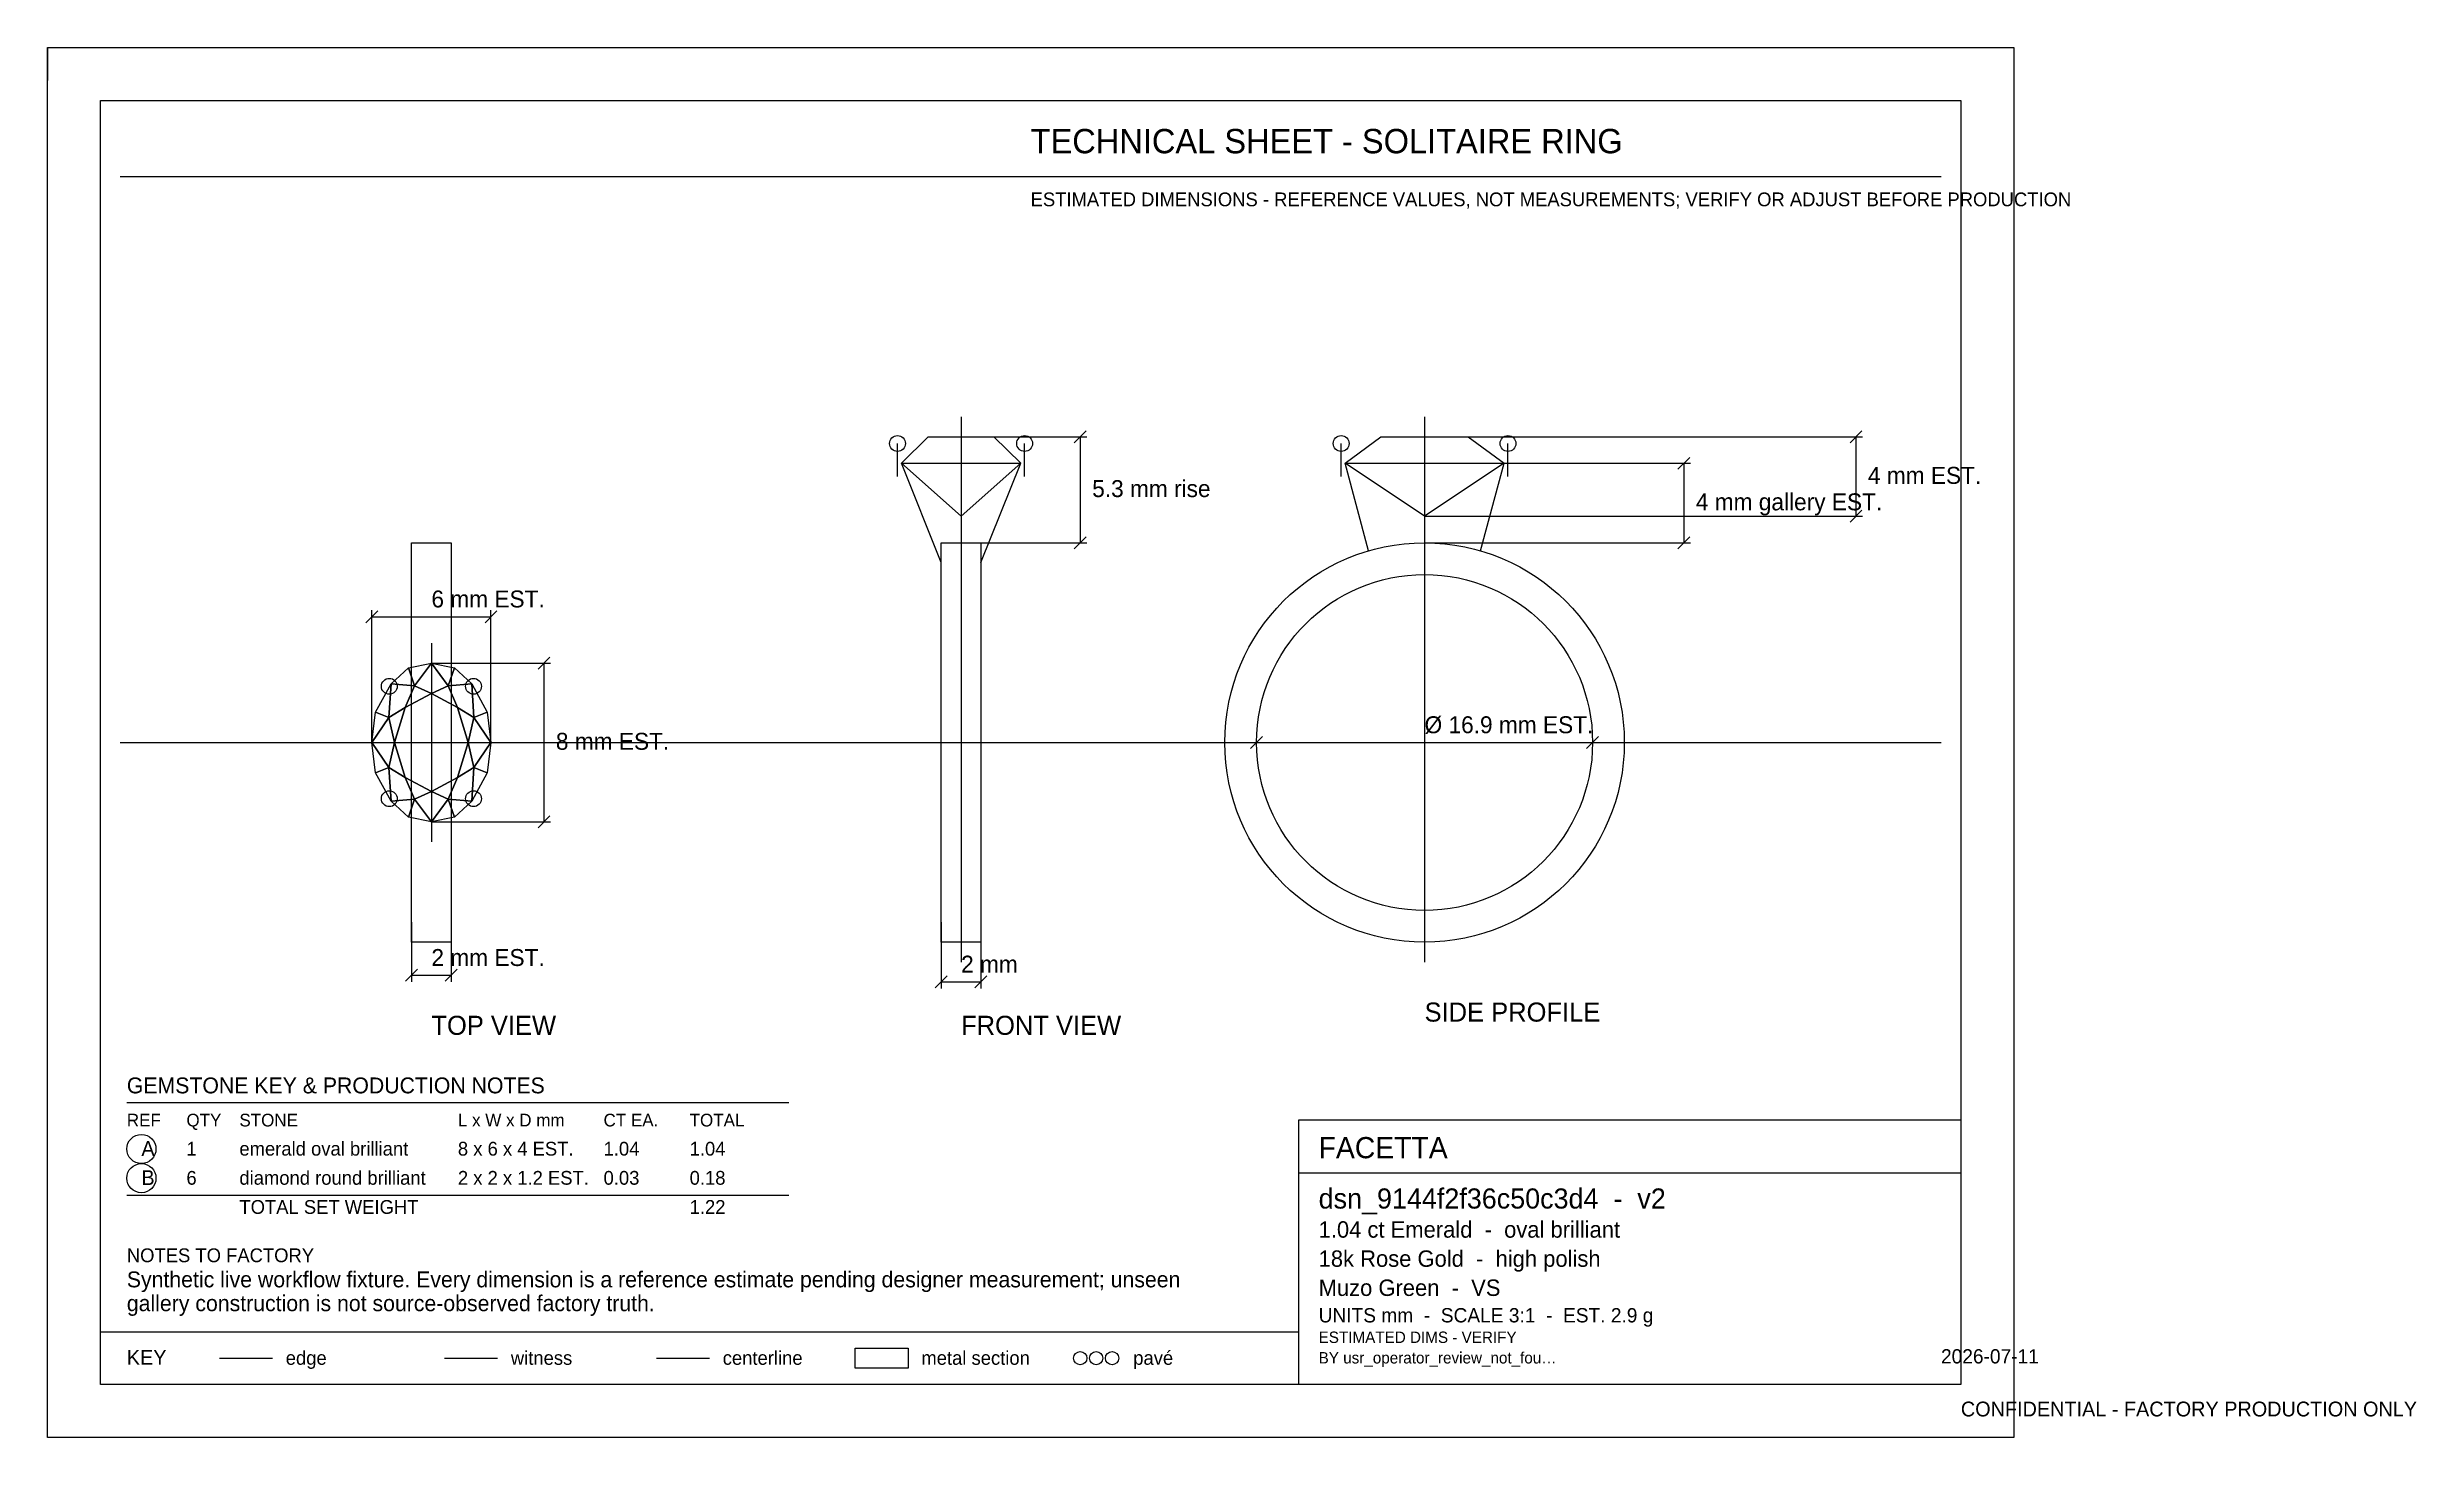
# Model space of a CAD drawing. Header units: millimetres. Extents: x 0 to 358, y 0 to 210.
import ezdxf

# ---------------------------------------------------------------- set-up
doc = ezdxf.new("R2010")
doc.units = ezdxf.units.MM

msp = doc.modelspace()

# ---------------------------------------------------------------- linework, layer by layer
at = {"layer": 'ANNOTATION'}
for p, q in [((138, 154.17), (138, 71.84)), ((208, 154.17), (208, 71.84)), ((142.95, 151.17), (157, 151.17)), ((214.6, 151.17), (274.16, 151.17)), ((220, 147.17), (248.16, 147.17)), ((208, 139.17), (274.16, 139.17)), ((138, 135.17), (157, 135.17)), ((208, 135.17), (248.16, 135.17)), ((49, 105), (49, 125)), ((67, 105), (67, 125)), ((58, 120), (58, 90)), ((58, 117), (76, 117)), ((11, 105), (286, 105)), ((46, 105), (70, 105)), ((58, 93), (76, 93)), ((55, 77.84), (55, 68.84)), ((61, 77.84), (61, 68.84)), ((135, 77.84), (135, 67.84)), ((141, 77.84), (141, 67.84)), ((60, 12), (68, 12)), ((92, 12), (100, 12))]:
    msp.add_line(p, q, dxfattribs=at)
at = {"layer": 'EDGES'}
for p, q in [((0, 210), (0, 208.6)), ((0, 210), (5, 210)), ((0, 210), (0, 205)), ((11, 190.5), (286, 190.5)), ((155.1, 150.27), (156.9, 152.07)), ((156, 151.17), (156, 135.17)), ((272.26, 150.27), (274.06, 152.07)), ((273.16, 151.17), (273.16, 139.17)), ((128.4, 145.17), (128.4, 150.17)), ((135, 132.17), (129, 147.17)), ((129, 147.17), (147, 147.17)), ((141, 132.17), (147, 147.17)), ((147.6, 145.17), (147.6, 150.17)), ((195.4, 145.17), (195.4, 150.17)), ((199.55, 133.97), (196, 147.17)), ((196, 147.17), (220, 147.17)), ((216.45, 133.97), (220, 147.17)), ((220.6, 145.17), (220.6, 150.17)), ((246.26, 146.27), (248.06, 148.07)), ((247.16, 147.17), (247.16, 135.17)), ((272.26, 138.27), (274.06, 140.07)), ((155.1, 134.27), (156.9, 136.07)), ((246.26, 134.27), (248.06, 136.07)), ((48.1, 123.1), (49.9, 124.9)), ((49, 124), (67, 124)), ((66.1, 123.1), (67.9, 124.9)), ((74.1, 116.1), (75.9, 117.9)), ((75, 117), (75, 93)), ((181.73, 104.1), (183.53, 105.9)), ((182.63, 105), (233.37, 105)), ((232.47, 104.1), (234.27, 105.9)), ((74.1, 92.1), (75.9, 93.9)), ((54.1, 68.94), (55.9, 70.74)), ((55, 69.84), (61, 69.84)), ((60.1, 68.94), (61.9, 70.74)), ((134.1, 67.94), (135.9, 69.74)), ((135, 68.84), (141, 68.84)), ((140.1, 67.94), (141.9, 69.74)), ((12, 50.6), (112, 50.6)), ((189, 40), (289, 40)), ((12, 36.6), (112, 36.6)), ((8, 16), (189, 16)), ((26, 12), (34, 12))]:
    msp.add_line(p, q, dxfattribs=at)
for points in [[(0, 210), (297, 210), (297, 0), (0, 0)], [(8, 202), (289, 202), (289, 8), (8, 8)], [(133.05, 151.17), (142.95, 151.17), (147, 147.17), (138, 139.17), (129, 147.17)], [(201.4, 151.17), (214.6, 151.17), (220, 147.17), (208, 139.17), (196, 147.17)], [(55, 135.17), (61, 135.17), (61, 74.84), (55, 74.84)], [(135, 135.17), (141, 135.17), (141, 74.84), (135, 74.84)], [(49, 105), (49.57, 109.58), (51.9, 113.84), (51.9, 113.84), (54.53, 116.27), (54.53, 116.27), (58, 117), (61.47, 116.27), (61.47, 116.27), (64.1, 113.84), (64.1, 113.84), (66.43, 109.58), (67, 105), (66.43, 100.42), (64.1, 96.16), (64.1, 96.16), (61.47, 93.73), (61.47, 93.73), (58, 93), (54.53, 93.73), (54.53, 93.73), (51.9, 96.16), (51.9, 96.16), (49.57, 100.42)], [(51.9, 113.84), (54.53, 116.27), (55.47, 113.58)], [(54.53, 116.27), (54.53, 116.27), (58, 117), (58, 117), (55.47, 113.58), (55.47, 113.58)], [(55.47, 113.58), (58, 117), (60.53, 113.58), (60.53, 113.58), (58, 112.42), (58, 112.42), (55.47, 113.58)], [(58, 117), (58, 117), (61.47, 116.27), (61.47, 116.27), (60.53, 113.58), (60.53, 113.58), (58, 117)], [(60.53, 113.58), (61.47, 116.27), (64.1, 113.84)], [(49.57, 109.59), (51.9, 113.84), (51.58, 108.77)], [(51.58, 108.77), (51.9, 113.84), (51.9, 113.84), (51.9, 113.84), (55.47, 113.58), (55.47, 113.58), (55.47, 113.58), (54.06, 110.28), (51.58, 108.77)], [(52.44, 105), (54.06, 110.28), (58, 112.42), (58, 112.42), (61.94, 110.28), (63.56, 105), (61.94, 99.72), (58, 97.58), (58, 97.58), (54.06, 99.72)], [(54.06, 110.28), (55.47, 113.58), (58, 112.42), (54.06, 110.28)], [(58, 112.42), (60.53, 113.58), (61.94, 110.28), (61.94, 110.28)], [(60.53, 113.58), (60.53, 113.58), (60.53, 113.58), (64.1, 113.84), (64.1, 113.84), (64.1, 113.84), (64.42, 108.77), (64.42, 108.77), (61.94, 110.28)], [(64.1, 113.84), (66.43, 109.59), (64.42, 108.77)], [(49, 105), (49.57, 109.58), (49.57, 109.59), (51.58, 108.77), (51.58, 108.77), (51.58, 108.77), (49, 105)], [(49, 105), (51.58, 108.77), (52.43, 105), (51.58, 101.23)], [(51.58, 108.77), (51.58, 108.77), (54.06, 110.28), (54.06, 110.28), (52.44, 105), (52.43, 105)], [(61.94, 110.28), (61.94, 110.28), (64.42, 108.77), (64.42, 108.77), (63.57, 105), (63.56, 105)], [(63.57, 105), (64.42, 108.77), (67, 105), (64.42, 101.23)], [(64.42, 108.77), (64.42, 108.77), (66.43, 109.59), (66.43, 109.58), (67, 105), (67, 105), (67, 105), (64.42, 108.77)], [(49, 105), (49, 105), (49, 105), (51.58, 101.23), (51.58, 101.23), (51.58, 101.23), (49.57, 100.41), (49.57, 100.42)], [(51.58, 101.23), (52.43, 105), (52.44, 105), (54.06, 99.72), (54.06, 99.72), (51.58, 101.23)], [(61.94, 99.72), (63.56, 105), (63.57, 105), (64.42, 101.23), (64.42, 101.23), (61.94, 99.72)], [(64.42, 101.23), (64.42, 101.23), (67, 105), (67, 105), (66.43, 100.42), (66.43, 100.41), (64.42, 101.23)], [(49.57, 100.41), (51.58, 101.23), (51.9, 96.16)], [(51.58, 101.23), (51.58, 101.23), (54.06, 99.72), (55.47, 96.42), (55.47, 96.42), (55.47, 96.42), (51.9, 96.16), (51.9, 96.16), (51.9, 96.16)], [(60.53, 96.42), (61.94, 99.72), (64.42, 101.23), (64.42, 101.23), (64.1, 96.16), (64.1, 96.16), (64.1, 96.16), (60.53, 96.42), (60.53, 96.42)], [(64.1, 96.16), (64.42, 101.23), (66.43, 100.41)], [(54.06, 99.72), (54.06, 99.72), (58, 97.58), (55.47, 96.42)], [(55.47, 96.42), (55.47, 96.42), (58, 97.58), (58, 97.58), (60.53, 96.42), (60.53, 96.42), (58, 93)], [(58, 97.58), (61.94, 99.72), (61.94, 99.72), (60.53, 96.42)], [(51.9, 96.16), (55.47, 96.42), (54.53, 93.73)], [(54.53, 93.73), (55.47, 96.42), (55.47, 96.42), (58, 93), (58, 93), (54.53, 93.73)], [(58, 93), (60.53, 96.42), (60.53, 96.42), (61.47, 93.73), (61.47, 93.73), (58, 93), (58, 93)], [(60.53, 96.42), (64.1, 96.16), (61.47, 93.73)], [(189, 48), (289, 48), (289, 8), (189, 8)], [(122, 13.5), (130, 13.5), (130, 10.5), (122, 10.5)]]:
    msp.add_lwpolyline(points, close=True, dxfattribs=at)
for centre, radius in [((128.4, 150.17), 1.2), ((147.6, 150.17), 1.2), ((195.4, 150.17), 1.2), ((220.6, 150.17), 1.2), ((208, 105), 30.17), ((208, 105), 25.37), ((51.64, 113.49), 1.2), ((64.36, 113.49), 1.2), ((51.64, 96.51), 1.2), ((64.36, 96.51), 1.2), ((14.2, 43.6), 2.2), ((14.2, 39.2), 2.2), ((156, 12), 1), ((158.4, 12), 1), ((160.8, 12), 1)]:
    msp.add_circle(centre, radius, dxfattribs=at)

# ---------------------------------------------------------------- texts
at = {"layer": 'TEXT'}
for s, height, p in [('TECHNICAL SHEET - SOLITAIRE RING', 3.68, (148.5, 194)), ('ESTIMATED DIMENSIONS - REFERENCE VALUES, NOT MEASUREMENTS; VERIFY OR ADJUST BEFORE PRODUCTION', 2.08, (148.5, 186)), ('5.3 mm rise', 2.56, (157.8, 142.07)), ('4 mm EST.', 2.56, (274.96, 144.07)), ('4 mm gallery EST.', 2.56, (248.97, 140.07)), ('6 mm EST.', 2.56, (58, 125.4)), ('%%c 16.9 mm EST.', 2.56, (208, 106.4)), ('8 mm EST.', 2.56, (76.8, 103.9)), ('2 mm EST.', 2.56, (58, 71.24)), ('2 mm', 2.56, (138, 70.24)), ('SIDE PROFILE', 2.88, (208, 62.84)), ('TOP VIEW', 2.88, (58, 60.84)), ('FRONT VIEW', 2.88, (138, 60.84)), ('GEMSTONE KEY & PRODUCTION NOTES', 2.4, (12, 52)), ('REF', 1.92, (12, 47)), ('QTY', 1.92, (21, 47)), ('STONE', 1.92, (29, 47)), ('L x W x D mm', 1.92, (62, 47)), ('CT EA.', 1.92, (84, 47)), ('TOTAL', 1.92, (97, 47)), ('A', 2.24, (14.2, 42.55)), ('1', 2.08, (21, 42.6)), ('emerald oval brilliant', 2.08, (29, 42.6)), ('8 x 6 x 4 EST.', 2.08, (62, 42.6)), ('1.04', 2.08, (84, 42.6)), ('1.04', 2.08, (97, 42.6)), ('FACETTA', 3.2, (192, 42.2)), ('B', 2.24, (14.2, 38.15)), ('6', 2.08, (21, 38.2)), ('diamond round brilliant', 2.08, (29, 38.2)), ('2 x 2 x 1.2 EST.', 2.08, (62, 38.2)), ('0.03', 2.08, (84, 38.2)), ('0.18', 2.08, (97, 38.2)), ('TOTAL SET WEIGHT', 2.08, (29, 33.8)), ('1.22', 2.08, (97, 33.8)), ('dsn_9144f2f36c50c3d4  -  v2', 3.04, (192, 34.6)), ('1.04 ct Emerald  -  oval brilliant', 2.48, (192, 30.2)), ('Synthetic live workflow fixture. Every dimension is a reference estimate pending designer measurement; unseen', 2.4, (12, 22.7)), ('NOTES TO FACTORY', 2.08, (12, 26.5)), ('18k Rose Gold  -  high polish', 2.48, (192, 25.8)), ('gallery construction is not source-observed factory truth.', 2.4, (12, 19.1)), ('Muzo Green  -  VS', 2.48, (192, 21.4)), ('UNITS mm  -  SCALE 3:1  -  EST. 2.9 g', 2.16, (192, 17.4)), ('ESTIMATED DIMS - VERIFY', 1.72, (192, 14.3)), ('KEY', 2.24, (12, 11)), ('edge', 2.08, (36, 11)), ('witness', 2.08, (70, 11)), ('centerline', 2.08, (102, 11)), ('metal section', 2.08, (132, 11)), ('pavé', 2.08, (164, 11)), ('BY usr_operator_review_not_fou…', 1.72, (192, 11.2)), ('2026-07-11', 2.16, (286, 11.2)), ('CONFIDENTIAL - FACTORY PRODUCTION ONLY', 2.24, (289, 3.2))]:
    msp.add_text(s, height=height, dxfattribs=at).set_placement(p)

doc.saveas('drawing.dxf')
